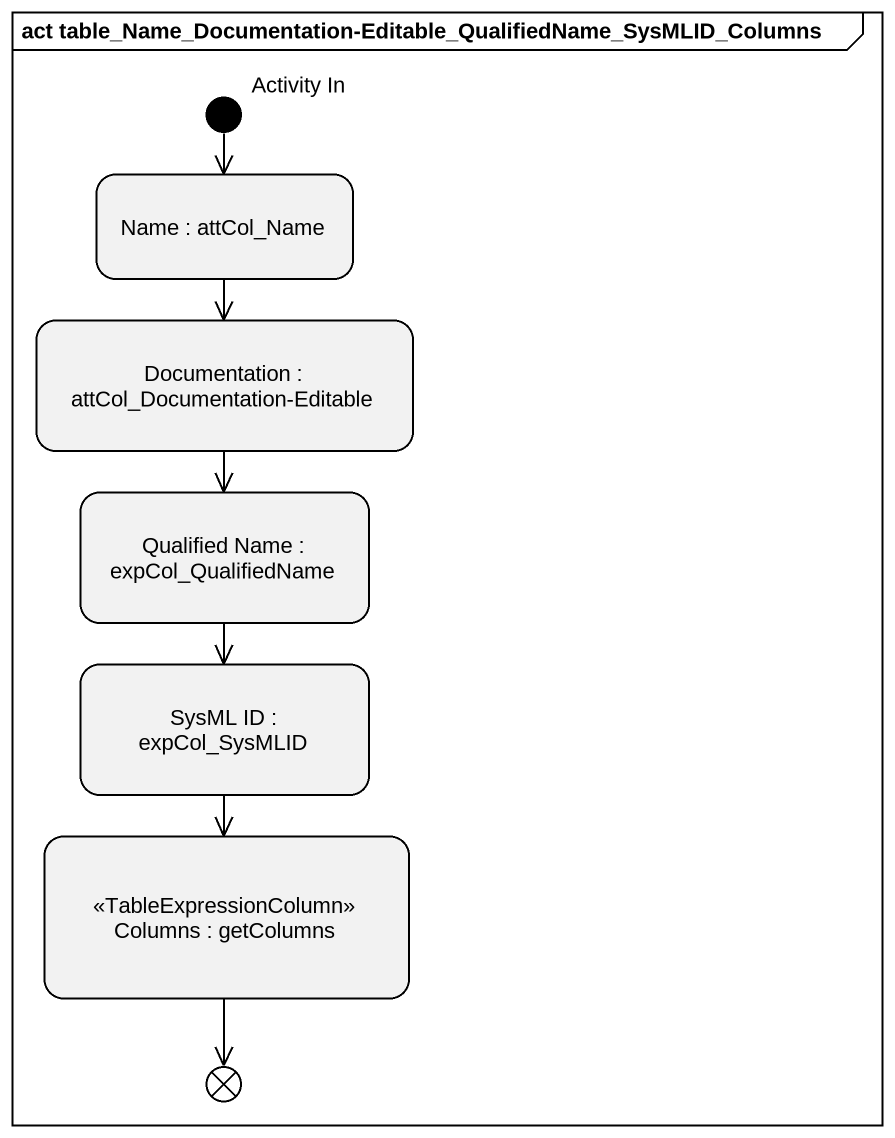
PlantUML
@startuml
mainframe act table_Name_Documentation-Editable_QualifiedName_SysMLID_Columns
hide empty description
state "Activity In" as Activity_In <<start>>
state "Name : attCol_Name" as Name
state "Documentation : attCol_Documentation-Editable" as Documentation
state "Qualified Name : expCol_QualifiedName" as Qualified_Name
state "SysML ID : expCol_SysMLID" as SysML_ID
state "Columns : getColumns" as Columns <<TableExpressionColumn>>
state flowfinal1 <<end>>
Activity_In --> Name
Name --> Documentation
Documentation --> Qualified_Name
Qualified_Name --> SysML_ID
SysML_ID --> Columns
Columns --> flowfinal1
@enduml
